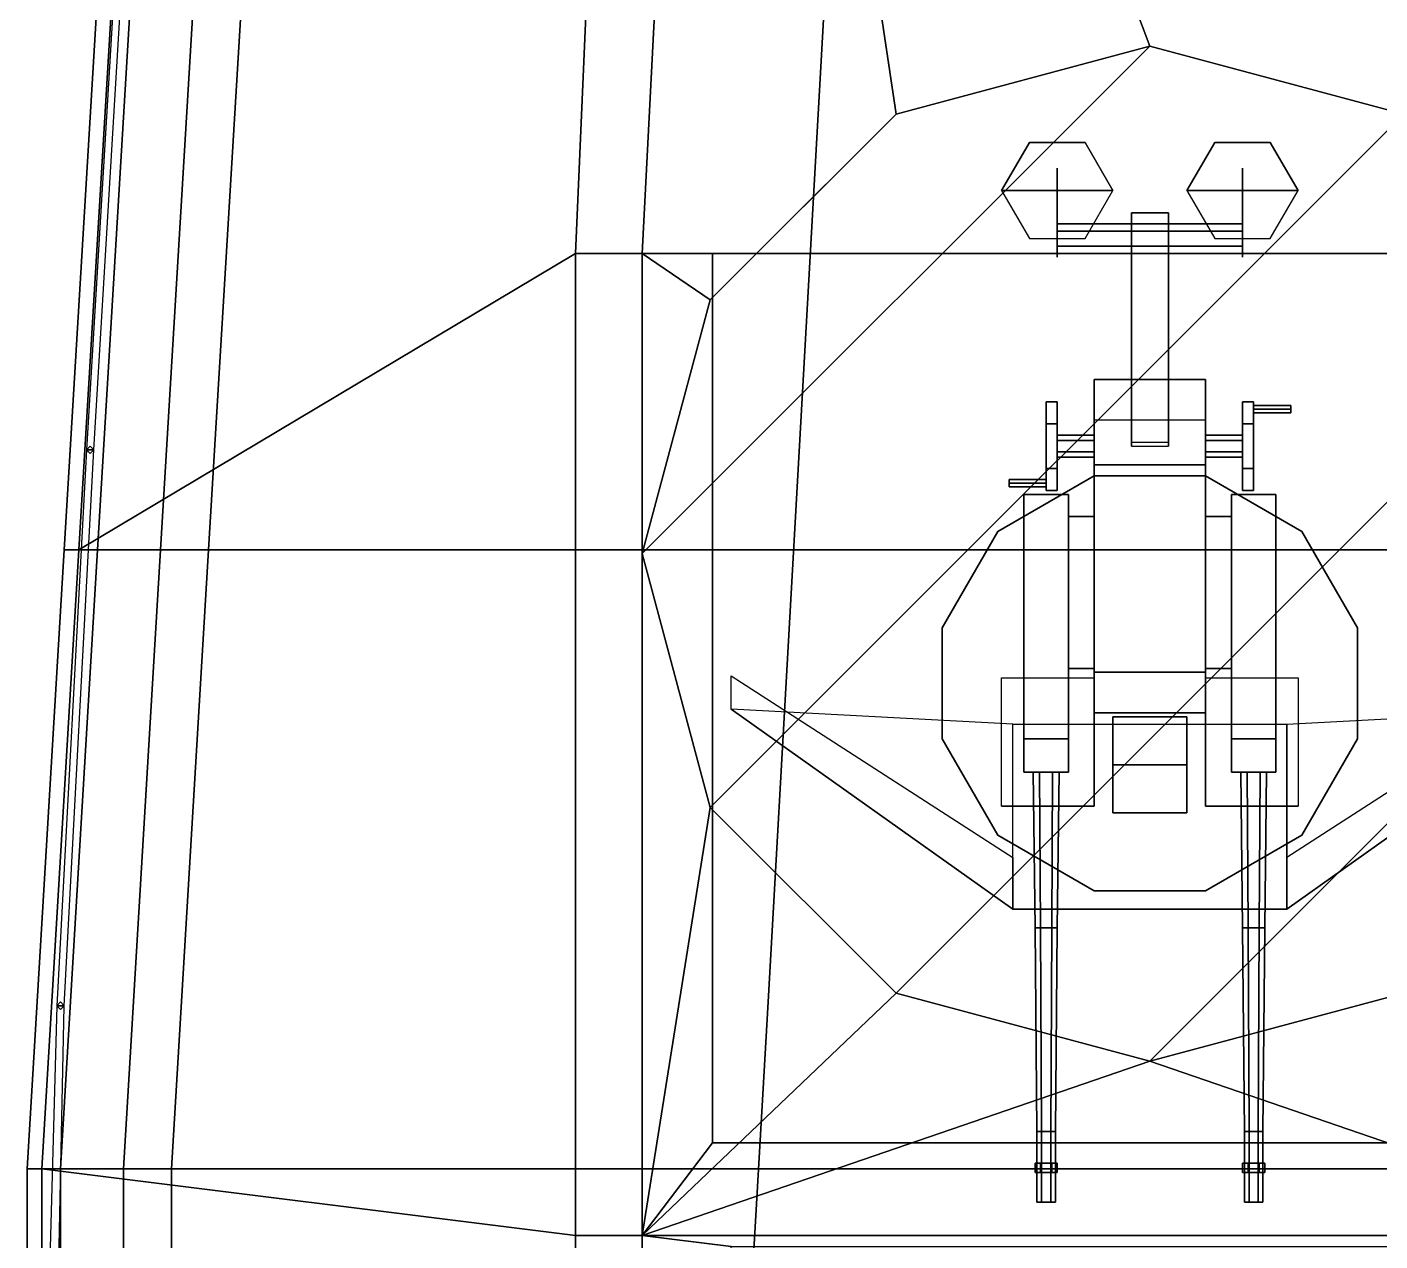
# Model space of a CAD drawing. Header units: millimetres. Extents: x -3 to 3, y -23.4 to 39.1.
# Drawn here: x -3.03 to 0.621, y 5.715 to 8.991 of the extents above; entities that cross this region are included whole.
import ezdxf

# ---------------------------------------------------------------- set-up
doc = ezdxf.new("R2010")
doc.units = ezdxf.units.MM
for name, color, linetype in [('base_43', 7, 'Continuous'), ('gun', 1, 'Continuous'), ('railing', 6, 'Continuous'), ('sleeve', 5, 'Continuous'), ('turret', 2, 'Continuous'), ('underwater', 1, 'Continuous')]:
    doc.layers.add(name, color=color, linetype=linetype)

msp = doc.modelspace()

# ---------------------------------------------------------------- linework, layer by layer
for points in [[(-2.62, 12.07), (-2.89, 7.58), (-2.89, 7.58, 1), (-2.62, 12.07, 1)], [(-1.39, 12.07, 1), (-2.62, 12.07, 1), (-2.89, 7.58, 1), (-1.55, 8.38, 1)], [(-1.18, 12.07, 1.53), (-1.39, 12.07, 1), (-1.55, 8.38, 1), (-1.37, 8.38, 1.67)], [(1.37, 8.38, 1.67), (1.18, 12.07, 1.53), (-1.18, 12.07, 1.53), (-1.37, 8.38, 1.67)], [(-0.8, 10.45, 8.03), (-1.03, 6.36, 7.3), (-1.03, 6.36, 7.24), (-0.8, 10.45, 7.97)], [(-0.8, 10.45, 7.97), (-1.03, 6.36, 7.24), (-1.03, 6.36, 7.3), (-0.8, 10.45, 8.03)], [(-1.55, 8.38, 1), (-2.89, 7.58, 1), (-2.99, 5.91, 1), (-1.55, 5.73, 1)], [(-1.37, 8.38, 1.67), (-1.55, 8.38, 1), (-1.55, 5.73, 1), (-1.37, 5.73, 1.67)], [(-1.37, 8.38, 1.67), (-1.37, 5.73, 1.67), (-1.18, 5.98, 1.67), (-1.18, 8.38, 1.67)], [(-1.18, 8.38, 1.67), (-1.18, 5.98, 1.67), (-1.18, 5.98, 2.21), (-1.18, 8.38, 2.21)], [(1.18, 8.38, 2.21), (1.18, 8.38, 1.67), (-1.18, 8.38, 1.67), (-1.18, 8.38, 2.21)], [(-1.18, 8.38, 2.21), (-1.18, 5.98, 2.21), (1.18, 5.98, 2.21), (1.18, 8.38, 2.21)], [(-0.1501, 7.7802, 2.21), (-0.4101, 7.6301, 2.21), (-0.4101, 7.6301, 3.43), (-0.1501, 7.7802, 3.43)], [(0.1501, 7.7802, 2.21), (-0.1501, 7.7802, 2.21), (-0.1501, 7.7802, 3.43), (0.1501, 7.7802, 3.43)], [(0.4101, 7.6301, 2.21), (0.1501, 7.7802, 2.21), (0.1501, 7.7802, 3.43), (0.4101, 7.6301, 3.43)], [(-0.4101, 7.6301, 2.21), (-0.5602, 7.3701, 2.21), (-0.5602, 7.3701, 3.43), (-0.4101, 7.6301, 3.43)], [(0.5602, 7.3701, 2.21), (0.4101, 7.6301, 2.21), (0.4101, 7.6301, 3.43), (0.5602, 7.3701, 3.43)], [(-2.89, 7.58), (-2.99, 5.91), (-2.99, 5.91, 1), (-2.89, 7.58, 1)], [(-0.5602, 7.3701, 2.21), (-0.5602, 7.0699, 2.21), (-0.5602, 7.0699, 3.43), (-0.5602, 7.3701, 3.43)], [(0.5602, 7.0699, 2.21), (0.5602, 7.3701, 2.21), (0.5602, 7.3701, 3.43), (0.5602, 7.0699, 3.43)], [(-0.5602, 7.0699, 2.21), (-0.4101, 6.8099, 2.21), (-0.4101, 6.8099, 3.43), (-0.5602, 7.0699, 3.43)], [(0.4101, 6.8099, 2.21), (0.5602, 7.0699, 2.21), (0.5602, 7.0699, 3.43), (0.4101, 6.8099, 3.43)], [(-0.4101, 6.8099, 2.21), (-0.1501, 6.6598, 2.21), (-0.1501, 6.6598, 3.43), (-0.4101, 6.8099, 3.43)], [(0.1501, 6.6598, 2.21), (0.4101, 6.8099, 2.21), (0.4101, 6.8099, 3.43), (0.1501, 6.6598, 3.43)], [(-0.1501, 6.6598, 2.21), (0.1501, 6.6598, 2.21), (0.1501, 6.6598, 3.43), (-0.1501, 6.6598, 3.43)], [(-1.03, 6.36, 7.3), (-1.46, -1.09, 6.25), (-1.46, -1.09, 6.19), (-1.03, 6.36, 7.24)], [(-1.03, 6.36, 7.24), (-1.46, -1.09, 6.19), (-1.46, -1.09, 6.25), (-1.03, 6.36, 7.3)], [(-1.18, 5.98, 1.67), (-1.37, 5.73, 1.67), (1.37, 5.73, 1.67), (1.18, 5.98, 1.67)], [(-1.18, 5.98, 2.21), (-1.18, 5.98, 1.67), (1.18, 5.98, 1.67), (1.18, 5.98, 2.21)], [(-2.99, 5.91), (-2.99, 0.03), (-2.99, 0.03, 1), (-2.99, 5.91, 1)], [(-2.99, 5.91, 1), (-2.99, 0.03, 1), (-1.55, 1.49, 1), (-1.55, 5.73, 1)], [(-1.55, 5.73, 1), (-1.55, 1.49, 1), (-1.37, 1.49, 1.76), (-1.37, 5.73, 1.67)], [(1.13, 5.7, 1.6706), (1.37, 5.73, 1.67), (-1.37, 5.73, 1.67), (-1.13, 5.7, 1.6706)], [(-1.13, 5.7, 1.6706), (-1.37, 5.73, 1.67), (-1.37, 1.49, 1.76), (-1.13, 2.84, 1.7313)]]:
    msp.add_3dface(points)
at = {"layer": 'base_43'}
for points in [[(-2.66, 12.07, 0.88), (-2.93, 7.58, 0.88), (-2.93, 7.58, 0.98), (-2.66, 12.07, 0.98)], [(-2.66, 12.07, 0.98), (-2.93, 7.58, 0.98), (-2.89, 7.58, 0.98), (-2.62, 12.07, 0.98)], [(-2.62, 12.07, 0.88), (-2.89, 7.58, 0.88), (-2.93, 7.58, 0.88), (-2.66, 12.07, 0.88)], [(-1.39, 12.07, 1), (-2.62, 12.07, 1), (-2.89, 7.58, 1), (-1.55, 8.38, 1)], [(-2.62, 12.07), (-2.89, 7.58), (-2.89, 7.58, 0.88), (-2.62, 12.07, 0.88)], [(-2.62, 12.07, 0.98), (-2.89, 7.58, 0.98), (-2.89, 7.58, 1), (-2.62, 12.07, 1)], [(-1.18, 12.07, 1.53), (-1.39, 12.07, 1), (-1.55, 8.38, 1), (-1.37, 8.38, 1.67)], [(-1.18, 12.07, 1.53), (-1.37, 8.38, 1.67), (-1.0615, 8.38, 1.67), (-0.685, 8.7565, 1.6557)], [(0.685, 8.7565, 1.6557), (1.18, 12.07, 1.53), (-1.18, 12.07, 1.53), (0, 8.94, 1.6488)], [(-1.18, 12.07, 1.53), (-1.18, 12.07, 1.53), (-0.685, 8.7565, 1.6557), (0, 8.94, 1.6488)], [(-1.1865, 6.885, 2.21), (0.685, 8.7565, 2.21), (0, 8.94, 2.21), (-1.37, 7.57, 2.21)], [(-1.37, 7.57, 2.21), (0, 8.94, 2.21), (-0.685, 8.7565, 2.21), (-1.1865, 8.255, 2.21)], [(0, 8.94, 1.6488), (-0.685, 8.7565, 1.6557), (-0.685, 8.7565, 2.21), (0, 8.94, 2.21)], [(0.685, 8.7565, 1.6557), (0, 8.94, 1.6488), (0, 8.94, 2.21), (0.685, 8.7565, 2.21)], [(-1.0615, 8.38, 1.67), (-1.1865, 8.255, 1.67), (-1.1865, 8.255, 2.21), (-0.685, 8.7565, 2.21)], [(-0.685, 6.3835, 2.21), (1.1865, 8.255, 2.21), (0.685, 8.7565, 2.21), (-1.1865, 6.885, 2.21)], [(-0.685, 8.7565, 1.6557), (-1.0615, 8.38, 1.67), (-0.685, 8.7565, 2.21)], [(-1.55, 8.38, 1), (-2.89, 7.58, 1), (-2.99, 5.91, 1), (-1.55, 5.73, 1)], [(-1.37, 8.38, 1.67), (-1.55, 8.38, 1), (-1.55, 5.73, 1), (-1.37, 5.73, 1.67)], [(-1.37, 8.38, 1.67), (-1.37, 8.38, 1.67), (-1.1865, 8.255, 1.67), (-1.0615, 8.38, 1.67)], [(-1.37, 8.38, 1.67), (-1.37, 8.38, 1.67), (-1.37, 7.57, 1.67), (-1.1865, 8.255, 1.67)], [(-1.1865, 8.255, 1.67), (-1.37, 7.57, 1.67), (-1.37, 7.57, 2.21), (-1.1865, 8.255, 2.21)], [(0, 6.2, 2.21), (1.37, 7.57, 2.21), (1.1865, 8.255, 2.21), (-0.685, 6.3835, 2.21)], [(-2.93, 7.58, 0.88), (-3.03, 5.91, 0.88), (-3.03, 5.91, 0.98), (-2.93, 7.58, 0.98)], [(-2.93, 7.58, 0.98), (-3.03, 5.91, 0.98), (-2.99, 5.91, 0.98), (-2.89, 7.58, 0.98)], [(-2.89, 7.58, 0.88), (-2.99, 5.91, 0.88), (-3.03, 5.91, 0.88), (-2.93, 7.58, 0.88)], [(-2.89, 7.58), (-2.99, 5.91), (-2.99, 5.91, 0.88), (-2.89, 7.58, 0.88)], [(-2.89, 7.58, 0.98), (-2.99, 5.91, 0.98), (-2.99, 5.91, 1), (-2.89, 7.58, 1)], [(-1.37, 7.57, 1.67), (-1.1865, 6.885, 1.67), (-1.1865, 6.885, 2.21), (-1.37, 7.57, 2.21)], [(-1.37, 5.73, 1.67), (-1.37, 5.73, 1.67), (-1.1865, 6.885, 1.67), (-1.37, 7.57, 1.67)], [(0.685, 6.3835, 2.21), (1.1865, 6.885, 2.21), (1.37, 7.57, 2.21), (0, 6.2, 2.21)], [(-1.37, 5.73, 1.67), (-1.37, 5.73, 1.67), (-0.685, 6.3835, 1.67), (-1.1865, 6.885, 1.67)], [(-1.1865, 6.885, 1.67), (-0.685, 6.3835, 1.67), (-0.685, 6.3835, 2.21), (-1.1865, 6.885, 2.21)], [(-1.37, 5.73, 1.67), (-1.37, 5.73, 1.67), (0, 6.2, 1.67), (-0.685, 6.3835, 1.67)], [(-0.685, 6.3835, 1.67), (0, 6.2, 1.67), (0, 6.2, 2.21), (-0.685, 6.3835, 2.21)], [(0, 6.2, 1.67), (0.685, 6.3835, 1.67), (0.685, 6.3835, 2.21), (0, 6.2, 2.21)], [(0, 6.2, 1.67), (0, 6.2, 1.67), (1.37, 5.73, 1.67), (0.685, 6.3835, 1.67)], [(-1.37, 5.73, 1.67), (-1.37, 5.73, 1.67), (1.37, 5.73, 1.67), (0, 6.2, 1.67)], [(-3.03, 5.91, 0.88), (-3.03, 0.03, 0.88), (-3.03, 0.03, 0.98), (-3.03, 5.91, 0.98)], [(-3.03, 5.91, 0.98), (-3.03, 0.03, 0.98), (-2.99, 0.03, 0.98), (-2.99, 5.91, 0.98)], [(-2.99, 5.91, 0.88), (-2.99, 0.03, 0.88), (-3.03, 0.03, 0.88), (-3.03, 5.91, 0.88)], [(-2.99, 5.91, 1), (-2.99, 0.03, 1), (-1.55, 1.49, 1), (-1.55, 5.73, 1)], [(-2.99, 5.91), (-2.99, 0.03), (-2.99, 0.03, 0.88), (-2.99, 5.91, 0.88)], [(-2.99, 5.91, 0.98), (-2.99, 0.03, 0.98), (-2.99, 0.03, 1), (-2.99, 5.91, 1)], [(-1.55, 5.73, 1), (-1.55, 1.49, 1), (-1.37, 1.49, 1.76), (-1.37, 5.73, 1.67)], [(-1.13, 5.7, 1.6706), (-1.37, 5.73, 1.67), (-1.37, 1.49, 1.76), (-1.13, 2.84, 1.7313)], [(1.13, 5.7, 1.6706), (1.37, 5.73, 1.67), (-1.37, 5.73, 1.67), (-1.13, 5.7, 1.6706)]]:
    msp.add_3dface(points, dxfattribs=at)
at = {"layer": 'gun'}
for points in [[(-0.295, 6.56, 2.754), (-0.31, 6.56, 2.78), (-0.315, 6.98, 2.78), (-0.2975, 6.98, 2.7497)], [(-0.31, 6.56, 2.78), (-0.295, 6.56, 2.806), (-0.2975, 6.98, 2.8103), (-0.315, 6.98, 2.78)], [(-0.31, 6.56, 3.06), (-0.295, 6.56, 3.086), (-0.2975, 6.98, 3.0903), (-0.315, 6.98, 3.06)], [(-0.295, 6.56, 3.034), (-0.31, 6.56, 3.06), (-0.315, 6.98, 3.06), (-0.2975, 6.98, 3.0297)], [(-0.295, 6.56, 2.806), (-0.265, 6.56, 2.806), (-0.2625, 6.98, 2.8103), (-0.2975, 6.98, 2.8103)], [(-0.265, 6.56, 2.754), (-0.295, 6.56, 2.754), (-0.2975, 6.98, 2.7497), (-0.2625, 6.98, 2.7497)], [(-0.265, 6.56, 3.034), (-0.295, 6.56, 3.034), (-0.2975, 6.98, 3.0297), (-0.2625, 6.98, 3.0297)], [(-0.295, 6.56, 3.086), (-0.265, 6.56, 3.086), (-0.2625, 6.98, 3.0903), (-0.2975, 6.98, 3.0903)], [(-0.25, 6.56, 2.78), (-0.265, 6.56, 2.754), (-0.2625, 6.98, 2.7497), (-0.245, 6.98, 2.78)], [(-0.265, 6.56, 2.806), (-0.25, 6.56, 2.78), (-0.245, 6.98, 2.78), (-0.2625, 6.98, 2.8103)], [(-0.265, 6.56, 3.086), (-0.25, 6.56, 3.06), (-0.245, 6.98, 3.06), (-0.2625, 6.98, 3.0903)], [(-0.25, 6.56, 3.06), (-0.265, 6.56, 3.034), (-0.2625, 6.98, 3.0297), (-0.245, 6.98, 3.06)], [(0.25, 6.56, 2.78), (0.265, 6.56, 2.806), (0.2625, 6.98, 2.8103), (0.245, 6.98, 2.78)], [(0.265, 6.56, 2.754), (0.25, 6.56, 2.78), (0.245, 6.98, 2.78), (0.2625, 6.98, 2.7497)], [(0.25, 6.56, 3.06), (0.265, 6.56, 3.086), (0.2625, 6.98, 3.0903), (0.245, 6.98, 3.06)], [(0.265, 6.56, 3.034), (0.25, 6.56, 3.06), (0.245, 6.98, 3.06), (0.2625, 6.98, 3.0297)], [(0.295, 6.56, 2.754), (0.265, 6.56, 2.754), (0.2625, 6.98, 2.7497), (0.2975, 6.98, 2.7497)], [(0.265, 6.56, 2.806), (0.295, 6.56, 2.806), (0.2975, 6.98, 2.8103), (0.2625, 6.98, 2.8103)], [(0.295, 6.56, 3.034), (0.265, 6.56, 3.034), (0.2625, 6.98, 3.0297), (0.2975, 6.98, 3.0297)], [(0.265, 6.56, 3.086), (0.295, 6.56, 3.086), (0.2975, 6.98, 3.0903), (0.2625, 6.98, 3.0903)], [(0.295, 6.56, 2.806), (0.31, 6.56, 2.78), (0.315, 6.98, 2.78), (0.2975, 6.98, 2.8103)], [(0.31, 6.56, 2.78), (0.295, 6.56, 2.754), (0.2975, 6.98, 2.7497), (0.315, 6.98, 2.78)], [(0.295, 6.56, 3.086), (0.31, 6.56, 3.06), (0.315, 6.98, 3.06), (0.2975, 6.98, 3.0903)], [(0.31, 6.56, 3.06), (0.295, 6.56, 3.034), (0.2975, 6.98, 3.0297), (0.315, 6.98, 3.06)], [(-0.31, 6.56, 2.78), (-0.295, 6.56, 2.754), (-0.2925, 6.01, 2.7583), (-0.305, 6.01, 2.78)], [(-0.295, 6.56, 2.806), (-0.31, 6.56, 2.78), (-0.305, 6.01, 2.78), (-0.2925, 6.01, 2.8017)], [(-0.295, 6.56, 3.086), (-0.31, 6.56, 3.06), (-0.305, 6.01, 3.06), (-0.2925, 6.01, 3.0817)], [(-0.31, 6.56, 3.06), (-0.295, 6.56, 3.034), (-0.2925, 6.01, 3.0383), (-0.305, 6.01, 3.06)], [(-0.265, 6.56, 2.806), (-0.295, 6.56, 2.806), (-0.2925, 6.01, 2.8017), (-0.2675, 6.01, 2.8017)], [(-0.295, 6.56, 2.754), (-0.265, 6.56, 2.754), (-0.2675, 6.01, 2.7583), (-0.2925, 6.01, 2.7583)], [(-0.295, 6.56, 3.034), (-0.265, 6.56, 3.034), (-0.2675, 6.01, 3.0383), (-0.2925, 6.01, 3.0383)], [(-0.265, 6.56, 3.086), (-0.295, 6.56, 3.086), (-0.2925, 6.01, 3.0817), (-0.2675, 6.01, 3.0817)], [(-0.265, 6.56, 2.754), (-0.25, 6.56, 2.78), (-0.255, 6.01, 2.78), (-0.2675, 6.01, 2.7583)], [(-0.25, 6.56, 2.78), (-0.265, 6.56, 2.806), (-0.2675, 6.01, 2.8017), (-0.255, 6.01, 2.78)], [(-0.25, 6.56, 3.06), (-0.265, 6.56, 3.086), (-0.2675, 6.01, 3.0817), (-0.255, 6.01, 3.06)], [(-0.265, 6.56, 3.034), (-0.25, 6.56, 3.06), (-0.255, 6.01, 3.06), (-0.2675, 6.01, 3.0383)], [(0.265, 6.56, 2.806), (0.25, 6.56, 2.78), (0.255, 6.01, 2.78), (0.2675, 6.01, 2.8017)], [(0.25, 6.56, 2.78), (0.265, 6.56, 2.754), (0.2675, 6.01, 2.7583), (0.255, 6.01, 2.78)], [(0.265, 6.56, 3.086), (0.25, 6.56, 3.06), (0.255, 6.01, 3.06), (0.2675, 6.01, 3.0817)], [(0.25, 6.56, 3.06), (0.265, 6.56, 3.034), (0.2675, 6.01, 3.0383), (0.255, 6.01, 3.06)], [(0.265, 6.56, 2.754), (0.295, 6.56, 2.754), (0.2925, 6.01, 2.7583), (0.2675, 6.01, 2.7583)], [(0.295, 6.56, 2.806), (0.265, 6.56, 2.806), (0.2675, 6.01, 2.8017), (0.2925, 6.01, 2.8017)], [(0.265, 6.56, 3.034), (0.295, 6.56, 3.034), (0.2925, 6.01, 3.0383), (0.2675, 6.01, 3.0383)], [(0.295, 6.56, 3.086), (0.265, 6.56, 3.086), (0.2675, 6.01, 3.0817), (0.2925, 6.01, 3.0817)], [(0.31, 6.56, 2.78), (0.295, 6.56, 2.806), (0.2925, 6.01, 2.8017), (0.305, 6.01, 2.78)], [(0.295, 6.56, 2.754), (0.31, 6.56, 2.78), (0.305, 6.01, 2.78), (0.2925, 6.01, 2.7583)], [(0.31, 6.56, 3.06), (0.295, 6.56, 3.086), (0.2925, 6.01, 3.0817), (0.305, 6.01, 3.06)], [(0.295, 6.56, 3.034), (0.31, 6.56, 3.06), (0.305, 6.01, 3.06), (0.2925, 6.01, 3.0383)], [(-0.2925, 5.82, 2.7583), (-0.305, 5.82, 2.78), (-0.305, 6.01, 2.78), (-0.2925, 6.01, 2.7583)], [(-0.305, 5.82, 2.78), (-0.2925, 5.82, 2.8017), (-0.2925, 6.01, 2.8017), (-0.305, 6.01, 2.78)], [(-0.305, 5.82, 3.06), (-0.2925, 5.82, 3.0817), (-0.2925, 6.01, 3.0817), (-0.305, 6.01, 3.06)], [(-0.2925, 5.82, 3.0383), (-0.305, 5.82, 3.06), (-0.305, 6.01, 3.06), (-0.2925, 6.01, 3.0383)], [(-0.2925, 5.82, 2.8017), (-0.2675, 5.82, 2.8017), (-0.2675, 6.01, 2.8017), (-0.2925, 6.01, 2.8017)], [(-0.2675, 5.82, 2.7583), (-0.2925, 5.82, 2.7583), (-0.2925, 6.01, 2.7583), (-0.2675, 6.01, 2.7583)], [(-0.2675, 5.82, 3.0383), (-0.2925, 5.82, 3.0383), (-0.2925, 6.01, 3.0383), (-0.2675, 6.01, 3.0383)], [(-0.2925, 5.82, 3.0817), (-0.2675, 5.82, 3.0817), (-0.2675, 6.01, 3.0817), (-0.2925, 6.01, 3.0817)], [(-0.255, 5.82, 2.78), (-0.2675, 5.82, 2.7583), (-0.2675, 6.01, 2.7583), (-0.255, 6.01, 2.78)], [(-0.2675, 5.82, 2.8017), (-0.255, 5.82, 2.78), (-0.255, 6.01, 2.78), (-0.2675, 6.01, 2.8017)], [(-0.2675, 5.82, 3.0817), (-0.255, 5.82, 3.06), (-0.255, 6.01, 3.06), (-0.2675, 6.01, 3.0817)], [(-0.255, 5.82, 3.06), (-0.2675, 5.82, 3.0383), (-0.2675, 6.01, 3.0383), (-0.255, 6.01, 3.06)], [(0.255, 5.82, 2.78), (0.2675, 5.82, 2.8017), (0.2675, 6.01, 2.8017), (0.255, 6.01, 2.78)], [(0.2675, 5.82, 2.7583), (0.255, 5.82, 2.78), (0.255, 6.01, 2.78), (0.2675, 6.01, 2.7583)], [(0.255, 5.82, 3.06), (0.2675, 5.82, 3.0817), (0.2675, 6.01, 3.0817), (0.255, 6.01, 3.06)], [(0.2675, 5.82, 3.0383), (0.255, 5.82, 3.06), (0.255, 6.01, 3.06), (0.2675, 6.01, 3.0383)], [(0.2925, 5.82, 2.7583), (0.2675, 5.82, 2.7583), (0.2675, 6.01, 2.7583), (0.2925, 6.01, 2.7583)], [(0.2675, 5.82, 2.8017), (0.2925, 5.82, 2.8017), (0.2925, 6.01, 2.8017), (0.2675, 6.01, 2.8017)], [(0.2925, 5.82, 3.0383), (0.2675, 5.82, 3.0383), (0.2675, 6.01, 3.0383), (0.2925, 6.01, 3.0383)], [(0.2675, 5.82, 3.0817), (0.2925, 5.82, 3.0817), (0.2925, 6.01, 3.0817), (0.2675, 6.01, 3.0817)], [(0.2925, 5.82, 2.8017), (0.305, 5.82, 2.78), (0.305, 6.01, 2.78), (0.2925, 6.01, 2.8017)], [(0.305, 5.82, 2.78), (0.2925, 5.82, 2.7583), (0.2925, 6.01, 2.7583), (0.305, 6.01, 2.78)], [(0.2925, 5.82, 3.0817), (0.305, 5.82, 3.06), (0.305, 6.01, 3.06), (0.2925, 6.01, 3.0817)], [(0.305, 5.82, 3.06), (0.2925, 5.82, 3.0383), (0.2925, 6.01, 3.0383), (0.305, 6.01, 3.06)], [(-0.31, 5.925, 2.78), (-0.25, 5.925, 2.78), (-0.265, 5.925, 2.754), (-0.295, 5.925, 2.754)], [(-0.295, 5.9, 2.754), (-0.31, 5.9, 2.78), (-0.31, 5.925, 2.78), (-0.295, 5.925, 2.754)], [(-0.295, 5.925, 2.806), (-0.265, 5.925, 2.806), (-0.25, 5.925, 2.78), (-0.31, 5.925, 2.78)], [(-0.31, 5.9, 2.78), (-0.295, 5.9, 2.806), (-0.295, 5.925, 2.806), (-0.31, 5.925, 2.78)], [(-0.31, 5.9, 3.06), (-0.295, 5.9, 3.086), (-0.295, 5.925, 3.086), (-0.31, 5.925, 3.06)], [(-0.295, 5.925, 3.086), (-0.265, 5.925, 3.086), (-0.25, 5.925, 3.06), (-0.31, 5.925, 3.06)], [(-0.295, 5.9, 3.034), (-0.31, 5.9, 3.06), (-0.31, 5.925, 3.06), (-0.295, 5.925, 3.034)], [(-0.31, 5.925, 3.06), (-0.25, 5.925, 3.06), (-0.265, 5.925, 3.034), (-0.295, 5.925, 3.034)], [(-0.295, 5.9, 2.806), (-0.265, 5.9, 2.806), (-0.265, 5.925, 2.806), (-0.295, 5.925, 2.806)], [(-0.265, 5.9, 2.754), (-0.295, 5.9, 2.754), (-0.295, 5.925, 2.754), (-0.265, 5.925, 2.754)], [(-0.265, 5.9, 3.034), (-0.295, 5.9, 3.034), (-0.295, 5.925, 3.034), (-0.265, 5.925, 3.034)], [(-0.295, 5.9, 3.086), (-0.265, 5.9, 3.086), (-0.265, 5.925, 3.086), (-0.295, 5.925, 3.086)], [(-0.25, 5.9, 2.78), (-0.265, 5.9, 2.754), (-0.265, 5.925, 2.754), (-0.25, 5.925, 2.78)], [(-0.265, 5.9, 2.806), (-0.25, 5.9, 2.78), (-0.25, 5.925, 2.78), (-0.265, 5.925, 2.806)], [(-0.265, 5.9, 3.086), (-0.25, 5.9, 3.06), (-0.25, 5.925, 3.06), (-0.265, 5.925, 3.086)], [(-0.25, 5.9, 3.06), (-0.265, 5.9, 3.034), (-0.265, 5.925, 3.034), (-0.25, 5.925, 3.06)], [(0.25, 5.9, 2.78), (0.265, 5.9, 2.806), (0.265, 5.925, 2.806), (0.25, 5.925, 2.78)], [(0.265, 5.925, 2.806), (0.295, 5.925, 2.806), (0.31, 5.925, 2.78), (0.25, 5.925, 2.78)], [(0.265, 5.9, 2.754), (0.25, 5.9, 2.78), (0.25, 5.925, 2.78), (0.265, 5.925, 2.754)], [(0.25, 5.925, 2.78), (0.31, 5.925, 2.78), (0.295, 5.925, 2.754), (0.265, 5.925, 2.754)], [(0.265, 5.925, 3.086), (0.295, 5.925, 3.086), (0.31, 5.925, 3.06), (0.25, 5.925, 3.06)], [(0.25, 5.9, 3.06), (0.265, 5.9, 3.086), (0.265, 5.925, 3.086), (0.25, 5.925, 3.06)], [(0.25, 5.925, 3.06), (0.31, 5.925, 3.06), (0.295, 5.925, 3.034), (0.265, 5.925, 3.034)], [(0.265, 5.9, 3.034), (0.25, 5.9, 3.06), (0.25, 5.925, 3.06), (0.265, 5.925, 3.034)], [(0.295, 5.9, 2.754), (0.265, 5.9, 2.754), (0.265, 5.925, 2.754), (0.295, 5.925, 2.754)], [(0.265, 5.9, 2.806), (0.295, 5.9, 2.806), (0.295, 5.925, 2.806), (0.265, 5.925, 2.806)], [(0.295, 5.9, 3.034), (0.265, 5.9, 3.034), (0.265, 5.925, 3.034), (0.295, 5.925, 3.034)], [(0.265, 5.9, 3.086), (0.295, 5.9, 3.086), (0.295, 5.925, 3.086), (0.265, 5.925, 3.086)], [(0.295, 5.9, 2.806), (0.31, 5.9, 2.78), (0.31, 5.925, 2.78), (0.295, 5.925, 2.806)], [(0.31, 5.9, 2.78), (0.295, 5.9, 2.754), (0.295, 5.925, 2.754), (0.31, 5.925, 2.78)], [(0.295, 5.9, 3.086), (0.31, 5.9, 3.06), (0.31, 5.925, 3.06), (0.295, 5.925, 3.086)], [(0.31, 5.9, 3.06), (0.295, 5.9, 3.034), (0.295, 5.925, 3.034), (0.31, 5.925, 3.06)], [(-0.295, 5.9, 2.754), (-0.265, 5.9, 2.754), (-0.25, 5.9, 2.78), (-0.31, 5.9, 2.78)], [(-0.31, 5.9, 2.78), (-0.25, 5.9, 2.78), (-0.265, 5.9, 2.806), (-0.295, 5.9, 2.806)], [(-0.31, 5.9, 3.06), (-0.25, 5.9, 3.06), (-0.265, 5.9, 3.086), (-0.295, 5.9, 3.086)], [(-0.295, 5.9, 3.034), (-0.265, 5.9, 3.034), (-0.25, 5.9, 3.06), (-0.31, 5.9, 3.06)], [(0.25, 5.9, 2.78), (0.31, 5.9, 2.78), (0.295, 5.9, 2.806), (0.265, 5.9, 2.806)], [(0.265, 5.9, 2.754), (0.295, 5.9, 2.754), (0.31, 5.9, 2.78), (0.25, 5.9, 2.78)], [(0.25, 5.9, 3.06), (0.31, 5.9, 3.06), (0.295, 5.9, 3.086), (0.265, 5.9, 3.086)], [(0.265, 5.9, 3.034), (0.295, 5.9, 3.034), (0.31, 5.9, 3.06), (0.25, 5.9, 3.06)], [(-0.2925, 5.82, 2.7583), (-0.2675, 5.82, 2.7583), (-0.255, 5.82, 2.78), (-0.305, 5.82, 2.78)], [(-0.305, 5.82, 2.78), (-0.255, 5.82, 2.78), (-0.2675, 5.82, 2.8017), (-0.2925, 5.82, 2.8017)], [(-0.305, 5.82, 3.06), (-0.255, 5.82, 3.06), (-0.2675, 5.82, 3.0817), (-0.2925, 5.82, 3.0817)], [(-0.2925, 5.82, 3.0383), (-0.2675, 5.82, 3.0383), (-0.255, 5.82, 3.06), (-0.305, 5.82, 3.06)], [(0.255, 5.82, 2.78), (0.305, 5.82, 2.78), (0.2925, 5.82, 2.8017), (0.2675, 5.82, 2.8017)], [(0.2675, 5.82, 2.7583), (0.2925, 5.82, 2.7583), (0.305, 5.82, 2.78), (0.255, 5.82, 2.78)], [(0.255, 5.82, 3.06), (0.305, 5.82, 3.06), (0.2925, 5.82, 3.0817), (0.2675, 5.82, 3.0817)], [(0.2675, 5.82, 3.0383), (0.2925, 5.82, 3.0383), (0.305, 5.82, 3.06), (0.255, 5.82, 3.06)]]:
    msp.add_3dface(points, dxfattribs=at)
at = {"layer": 'railing'}
for points in [[(-2.87, 7.85, 2), (-2.85, 7.85, 2), (-2.76, 9.35, 2), (-2.78, 9.35, 2)], [(-2.87, 7.85, 1.52), (-2.85, 7.85, 1.52), (-2.76, 9.35, 1.52), (-2.78, 9.35, 1.52)], [(-2.95, 6.35, 2), (-2.93, 6.35, 2), (-2.85, 7.85, 2), (-2.87, 7.85, 2)], [(-2.95, 6.35, 1.52), (-2.93, 6.35, 1.52), (-2.85, 7.85, 1.52), (-2.87, 7.85, 1.52)], [(-2.86, 7.86, 1), (-2.87, 7.85, 1), (-2.87, 7.85, 2), (-2.86, 7.86, 2)], [(-2.87, 7.85, 1), (-2.86, 7.84, 1), (-2.86, 7.84, 2), (-2.87, 7.85, 2)], [(-2.85, 7.85, 1), (-2.86, 7.86, 1), (-2.86, 7.86, 2), (-2.85, 7.85, 2)], [(-2.86, 7.84, 1), (-2.85, 7.85, 1), (-2.85, 7.85, 2), (-2.86, 7.84, 2)], [(-2.94, 6.36, 1), (-2.95, 6.35, 1), (-2.95, 6.35, 2), (-2.94, 6.36, 2)], [(-2.93, 6.35, 1), (-2.94, 6.36, 1), (-2.94, 6.36, 2), (-2.93, 6.35, 2)], [(-2.99, 4.88, 2), (-2.96, 4.88, 2), (-2.93, 6.35, 2), (-2.95, 6.35, 2)], [(-2.99, 4.88, 1.52), (-2.96, 4.88, 1.52), (-2.93, 6.35, 1.52), (-2.95, 6.35, 1.52)], [(-2.95, 6.35, 1), (-2.94, 6.34, 1), (-2.94, 6.34, 2), (-2.95, 6.35, 2)], [(-2.94, 6.34, 1), (-2.93, 6.35, 1), (-2.93, 6.35, 2), (-2.94, 6.34, 2)]]:
    msp.add_3dface(points, dxfattribs=at)
at = {"layer": 'sleeve'}
for points in [[(-0.25, 7.98, 3.1), (-0.25, 7.92, 2.9961), (-0.28, 7.92, 2.9961), (-0.28, 7.98, 3.1)], [(-0.28, 7.8, 2.9961), (-0.28, 7.92, 3.2039), (-0.28, 7.98, 3.1), (-0.28, 7.92, 2.9961)], [(-0.25, 7.92, 3.2039), (-0.25, 7.98, 3.1), (-0.28, 7.98, 3.1), (-0.28, 7.92, 3.2039)], [(-0.25, 7.92, 2.9961), (-0.25, 7.98, 3.1), (-0.25, 7.92, 3.2039), (-0.25, 7.8, 2.9961)], [(0.25, 7.92, 2.9961), (0.25, 7.8, 3.2039), (0.25, 7.92, 3.2039), (0.25, 7.98, 3.1)], [(0.25, 7.92, 2.9961), (0.25, 7.98, 3.1), (0.28, 7.98, 3.1), (0.28, 7.92, 2.9961)], [(0.25, 7.98, 3.1), (0.25, 7.92, 3.2039), (0.28, 7.92, 3.2039), (0.28, 7.98, 3.1)], [(0.28, 7.98, 3.1), (0.28, 7.92, 3.2039), (0.28, 7.8, 3.2039), (0.28, 7.92, 2.9961)], [(0.28, 7.96, 3.09), (0.28, 7.97, 3.1), (0.38, 7.97, 3.1), (0.38, 7.96, 3.09)], [(0.28, 7.97, 3.1), (0.28, 7.96, 3.11), (0.38, 7.96, 3.11), (0.38, 7.97, 3.1)], [(0.28, 7.95, 3.1), (0.28, 7.96, 3.09), (0.38, 7.96, 3.09), (0.38, 7.95, 3.1)], [(0.28, 7.96, 3.11), (0.28, 7.95, 3.1), (0.38, 7.95, 3.1), (0.38, 7.96, 3.11)], [(0.38, 7.97, 3.1), (0.38, 7.96, 3.11), (0.38, 7.95, 3.1), (0.38, 7.96, 3.09)], [(-0.28, 7.74, 3.1), (-0.28, 7.8, 3.2039), (-0.28, 7.92, 3.2039), (-0.28, 7.8, 2.9961)], [(-0.25, 7.92, 2.9961), (-0.25, 7.8, 2.9961), (-0.28, 7.8, 2.9961), (-0.28, 7.92, 2.9961)], [(-0.25, 7.8, 3.2039), (-0.25, 7.92, 3.2039), (-0.28, 7.92, 3.2039), (-0.28, 7.8, 3.2039)], [(-0.25, 7.8, 2.9961), (-0.25, 7.92, 3.2039), (-0.25, 7.8, 3.2039), (-0.25, 7.74, 3.1)], [(-0.15, 7.875, 3.126), (-0.15, 7.89, 3.1), (-0.25, 7.89, 3.1), (-0.25, 7.875, 3.126)], [(-0.15, 7.89, 3.1), (-0.15, 7.875, 3.074), (-0.25, 7.875, 3.074), (-0.25, 7.89, 3.1)], [(-0.15, 6.89, 3.1349), (-0.15, 6.8887, 2.6451), (-0.15, 7.9, 2.6451), (-0.15, 7.9, 3.1349)], [(-0.15, 6.8887, 2.6451), (-0.15, 7.2351, 2.2987), (-0.15, 7.9, 2.6), (-0.15, 7.9, 2.6451)], [(0.15, 6.89, 3.1349), (0.15, 6.8887, 2.6451), (0.15, 7.9, 2.6451), (0.15, 7.9, 3.1349)], [(0.15, 6.8887, 2.6451), (0.15, 7.2351, 2.2987), (0.15, 7.9, 2.6), (0.15, 7.9, 2.6451)], [(0.15, 7.875, 3.074), (0.15, 7.89, 3.1), (0.25, 7.89, 3.1), (0.25, 7.875, 3.074)], [(0.15, 7.89, 3.1), (0.15, 7.875, 3.126), (0.25, 7.875, 3.126), (0.25, 7.89, 3.1)], [(0.25, 7.8, 2.9961), (0.25, 7.74, 3.1), (0.25, 7.8, 3.2039), (0.25, 7.92, 2.9961)], [(0.25, 7.8, 2.9961), (0.25, 7.92, 2.9961), (0.28, 7.92, 2.9961), (0.28, 7.8, 2.9961)], [(0.25, 7.92, 3.2039), (0.25, 7.8, 3.2039), (0.28, 7.8, 3.2039), (0.28, 7.92, 3.2039)], [(0.28, 7.92, 2.9961), (0.28, 7.8, 3.2039), (0.28, 7.74, 3.1), (0.28, 7.8, 2.9961)], [(-0.15, 7.845, 3.126), (-0.15, 7.875, 3.126), (-0.25, 7.875, 3.126), (-0.25, 7.845, 3.126)], [(-0.15, 7.875, 3.074), (-0.15, 7.845, 3.074), (-0.25, 7.845, 3.074), (-0.25, 7.875, 3.074)], [(0.15, 7.845, 3.074), (0.15, 7.875, 3.074), (0.25, 7.875, 3.074), (0.25, 7.845, 3.074)], [(0.15, 7.875, 3.126), (0.15, 7.845, 3.126), (0.25, 7.845, 3.126), (0.25, 7.875, 3.126)], [(-0.15, 7.83, 3.1), (-0.15, 7.845, 3.126), (-0.25, 7.845, 3.126), (-0.25, 7.83, 3.1)], [(-0.15, 7.845, 3.074), (-0.15, 7.83, 3.1), (-0.25, 7.83, 3.1), (-0.25, 7.845, 3.074)], [(0.15, 7.83, 3.1), (0.15, 7.845, 3.074), (0.25, 7.845, 3.074), (0.25, 7.83, 3.1)], [(0.15, 7.845, 3.126), (0.15, 7.83, 3.1), (0.25, 7.83, 3.1), (0.25, 7.845, 3.126)], [(-0.25, 7.8, 2.9961), (-0.25, 7.74, 3.1), (-0.28, 7.74, 3.1), (-0.28, 7.8, 2.9961)], [(-0.25, 7.74, 3.1), (-0.25, 7.8, 3.2039), (-0.28, 7.8, 3.2039), (-0.28, 7.74, 3.1)], [(0.25, 7.74, 3.1), (0.25, 7.8, 2.9961), (0.28, 7.8, 2.9961), (0.28, 7.74, 3.1)], [(0.25, 7.8, 3.2039), (0.25, 7.74, 3.1), (0.28, 7.74, 3.1), (0.28, 7.8, 3.2039)], [(-0.28, 7.76, 3.11), (-0.28, 7.77, 3.1), (-0.38, 7.77, 3.1), (-0.38, 7.76, 3.11)], [(-0.28, 7.77, 3.1), (-0.28, 7.76, 3.09), (-0.38, 7.76, 3.09), (-0.38, 7.77, 3.1)], [(-0.38, 7.75, 3.1), (-0.38, 7.76, 3.11), (-0.38, 7.77, 3.1), (-0.38, 7.76, 3.09)], [(-0.28, 7.75, 3.1), (-0.28, 7.76, 3.11), (-0.38, 7.76, 3.11), (-0.38, 7.75, 3.1)], [(-0.28, 7.76, 3.09), (-0.28, 7.75, 3.1), (-0.38, 7.75, 3.1), (-0.38, 7.76, 3.09)], [(-0.22, 7.07, 2.85), (-0.22, 7.73, 2.85), (-0.34, 7.73, 2.85), (-0.34, 7.07, 2.85)], [(-0.34, 7.07, 2.7), (-0.34, 7.73, 2.7), (-0.22, 7.73, 2.7), (-0.22, 7.07, 2.7)], [(-0.22, 7.73, 2.85), (-0.22, 7.73, 2.7), (-0.34, 7.73, 2.7), (-0.34, 7.73, 2.85)], [(-0.34, 7.73, 2.85), (-0.34, 7.73, 2.7), (-0.34, 7.07, 2.7), (-0.34, 7.07, 2.85)], [(-0.34, 7.73, 3.13), (-0.34, 7.73, 2.98), (-0.34, 7.07, 2.98), (-0.34, 7.07, 3.13)], [(-0.22, 7.73, 3.13), (-0.22, 7.73, 2.98), (-0.34, 7.73, 2.98), (-0.34, 7.73, 3.13)], [(-0.34, 7.07, 2.98), (-0.34, 7.73, 2.98), (-0.22, 7.73, 2.98), (-0.22, 7.07, 2.98)], [(-0.22, 7.07, 3.13), (-0.22, 7.73, 3.13), (-0.34, 7.73, 3.13), (-0.34, 7.07, 3.13)], [(-0.22, 7.07, 2.7), (-0.22, 7.73, 2.7), (-0.22, 7.73, 2.85), (-0.22, 7.07, 2.85)], [(-0.22, 7.07, 2.98), (-0.22, 7.73, 2.98), (-0.22, 7.73, 3.13), (-0.22, 7.07, 3.13)], [(0.22, 7.73, 2.85), (0.22, 7.73, 2.7), (0.22, 7.07, 2.7), (0.22, 7.07, 2.85)], [(0.34, 7.73, 2.85), (0.34, 7.73, 2.7), (0.22, 7.73, 2.7), (0.22, 7.73, 2.85)], [(0.22, 7.07, 2.7), (0.22, 7.73, 2.7), (0.34, 7.73, 2.7), (0.34, 7.07, 2.7)], [(0.34, 7.07, 2.85), (0.34, 7.73, 2.85), (0.22, 7.73, 2.85), (0.22, 7.07, 2.85)], [(0.34, 7.73, 3.13), (0.34, 7.73, 2.98), (0.22, 7.73, 2.98), (0.22, 7.73, 3.13)], [(0.22, 7.73, 3.13), (0.22, 7.73, 2.98), (0.22, 7.07, 2.98), (0.22, 7.07, 3.13)], [(0.22, 7.07, 2.98), (0.22, 7.73, 2.98), (0.34, 7.73, 2.98), (0.34, 7.07, 2.98)], [(0.34, 7.07, 3.13), (0.34, 7.73, 3.13), (0.22, 7.73, 3.13), (0.22, 7.07, 3.13)], [(0.34, 7.07, 2.7), (0.34, 7.73, 2.7), (0.34, 7.73, 2.85), (0.34, 7.07, 2.85)], [(0.34, 7.07, 2.98), (0.34, 7.73, 2.98), (0.34, 7.73, 3.13), (0.34, 7.07, 3.13)], [(-0.15, 7.26, 2.83), (-0.15, 7.67, 2.83), (-0.22, 7.67, 2.83), (-0.22, 7.26, 2.83)], [(-0.22, 7.26, 2.72), (-0.22, 7.67, 2.72), (-0.15, 7.67, 2.72), (-0.15, 7.26, 2.72)], [(-0.15, 7.67, 2.83), (-0.15, 7.67, 2.72), (-0.22, 7.67, 2.72), (-0.22, 7.67, 2.83)], [(-0.15, 7.67, 3.11), (-0.15, 7.67, 3), (-0.22, 7.67, 3), (-0.22, 7.67, 3.11)], [(-0.22, 7.26, 3), (-0.22, 7.67, 3), (-0.15, 7.67, 3), (-0.15, 7.26, 3)], [(-0.15, 7.26, 3.11), (-0.15, 7.67, 3.11), (-0.22, 7.67, 3.11), (-0.22, 7.26, 3.11)], [(0.22, 7.26, 2.83), (0.22, 7.67, 2.83), (0.15, 7.67, 2.83), (0.15, 7.26, 2.83)], [(0.15, 7.26, 2.72), (0.15, 7.67, 2.72), (0.22, 7.67, 2.72), (0.22, 7.26, 2.72)], [(0.22, 7.67, 2.83), (0.22, 7.67, 2.72), (0.15, 7.67, 2.72), (0.15, 7.67, 2.83)], [(0.22, 7.67, 3.11), (0.22, 7.67, 3), (0.15, 7.67, 3), (0.15, 7.67, 3.11)], [(0.15, 7.26, 3), (0.15, 7.67, 3), (0.22, 7.67, 3), (0.22, 7.26, 3)], [(0.22, 7.26, 3.11), (0.22, 7.67, 3.11), (0.15, 7.67, 3.11), (0.15, 7.26, 3.11)], [(-0.4, 6.8887, 2.6451), (-0.4, 7.2351, 2.2987), (-0.15, 7.2351, 2.2987), (-0.15, 6.8887, 2.6451)], [(-0.22, 7.26, 2.83), (-0.22, 7.26, 2.72), (-0.15, 7.26, 2.72), (-0.15, 7.26, 2.83)], [(-0.22, 7.26, 3.11), (-0.22, 7.26, 3), (-0.15, 7.26, 3), (-0.15, 7.26, 3.11)], [(0.15, 7.26, 2.83), (0.15, 7.26, 2.72), (0.22, 7.26, 2.72), (0.22, 7.26, 2.83)], [(0.15, 7.26, 3.11), (0.15, 7.26, 3), (0.22, 7.26, 3), (0.22, 7.26, 3.11)], [(0.15, 6.8887, 2.6451), (0.15, 7.2351, 2.2987), (0.4, 7.2351, 2.2987), (0.4, 6.8887, 2.6451)], [(-0.22, 6.98, 2.81), (-0.22, 7.07, 2.85), (-0.34, 7.07, 2.85), (-0.34, 6.98, 2.81)], [(-0.34, 6.98, 2.75), (-0.34, 7.07, 2.7), (-0.22, 7.07, 2.7), (-0.22, 6.98, 2.75)], [(-0.34, 7.07, 2.85), (-0.34, 7.07, 2.7), (-0.34, 6.98, 2.75), (-0.34, 6.98, 2.81)], [(-0.34, 7.07, 3.13), (-0.34, 7.07, 2.98), (-0.34, 6.98, 3.03), (-0.34, 6.98, 3.09)], [(-0.34, 6.98, 3.03), (-0.34, 7.07, 2.98), (-0.22, 7.07, 2.98), (-0.22, 6.98, 3.03)], [(-0.22, 6.98, 3.09), (-0.22, 7.07, 3.13), (-0.34, 7.07, 3.13), (-0.34, 6.98, 3.09)], [(-0.22, 6.98, 2.75), (-0.22, 7.07, 2.7), (-0.22, 7.07, 2.85), (-0.22, 6.98, 2.81)], [(-0.22, 6.98, 3.03), (-0.22, 7.07, 2.98), (-0.22, 7.07, 3.13), (-0.22, 6.98, 3.09)], [(0.22, 7.07, 2.85), (0.22, 7.07, 2.7), (0.22, 6.98, 2.75), (0.22, 6.98, 2.81)], [(0.22, 6.98, 2.75), (0.22, 7.07, 2.7), (0.34, 7.07, 2.7), (0.34, 6.98, 2.75)], [(0.34, 6.98, 2.81), (0.34, 7.07, 2.85), (0.22, 7.07, 2.85), (0.22, 6.98, 2.81)], [(0.22, 7.07, 3.13), (0.22, 7.07, 2.98), (0.22, 6.98, 3.03), (0.22, 6.98, 3.09)], [(0.22, 6.98, 3.03), (0.22, 7.07, 2.98), (0.34, 7.07, 2.98), (0.34, 6.98, 3.03)], [(0.34, 6.98, 3.09), (0.34, 7.07, 3.13), (0.22, 7.07, 3.13), (0.22, 6.98, 3.09)], [(0.34, 6.98, 2.75), (0.34, 7.07, 2.7), (0.34, 7.07, 2.85), (0.34, 6.98, 2.81)], [(0.34, 6.98, 3.03), (0.34, 7.07, 2.98), (0.34, 7.07, 3.13), (0.34, 6.98, 3.09)], [(-0.34, 6.98, 2.81), (-0.34, 6.98, 2.75), (-0.22, 6.98, 2.75), (-0.22, 6.98, 2.81)], [(-0.34, 6.98, 3.09), (-0.34, 6.98, 3.03), (-0.22, 6.98, 3.03), (-0.22, 6.98, 3.09)], [(0.22, 6.98, 2.81), (0.22, 6.98, 2.75), (0.34, 6.98, 2.75), (0.34, 6.98, 2.81)], [(0.22, 6.98, 3.09), (0.22, 6.98, 3.03), (0.34, 6.98, 3.03), (0.34, 6.98, 3.09)], [(-0.4, 6.8887, 3.1349), (-0.4, 6.8887, 2.6451), (-0.15, 6.8887, 2.6451), (-0.15, 6.8887, 3.1349)], [(0.15, 6.8887, 3.1349), (0.15, 6.8887, 2.6451), (0.4, 6.8887, 2.6451), (0.4, 6.8887, 3.1349)]]:
    msp.add_3dface(points, dxfattribs=at)
at = {"layer": 'turret'}
for points in [[(-0.325, 8.6799, 2.88), (-0.4, 8.55, 2.88), (-0.4, 8.55, 3.08), (-0.325, 8.6799, 3.08)], [(-0.4, 8.55, 2.75), (-0.1, 8.55, 2.75), (-0.175, 8.6799, 2.75), (-0.325, 8.6799, 2.75)], [(-0.175, 8.6799, 2.88), (-0.325, 8.6799, 2.88), (-0.325, 8.6799, 3.08), (-0.175, 8.6799, 3.08)], [(-0.325, 8.6799, 2.75), (-0.175, 8.6799, 2.75), (-0.175, 8.6799, 2.88), (-0.325, 8.6799, 2.88)], [(-0.1, 8.55, 2.88), (-0.175, 8.6799, 2.88), (-0.175, 8.6799, 3.08), (-0.1, 8.55, 3.08)], [(0.175, 8.6799, 2.88), (0.1, 8.55, 2.88), (0.1, 8.55, 3.08), (0.175, 8.6799, 3.08)], [(0.1, 8.55, 2.75), (0.4, 8.55, 2.75), (0.325, 8.6799, 2.75), (0.175, 8.6799, 2.75)], [(0.325, 8.6799, 2.88), (0.175, 8.6799, 2.88), (0.175, 8.6799, 3.08), (0.325, 8.6799, 3.08)], [(0.175, 8.6799, 2.75), (0.325, 8.6799, 2.75), (0.325, 8.6799, 2.88), (0.175, 8.6799, 2.88)], [(0.4, 8.55, 2.88), (0.325, 8.6799, 2.88), (0.325, 8.6799, 3.08), (0.4, 8.55, 3.08)], [(-0.25, 8.51, 2.75), (-0.25, 8.61, 2.75), (-0.25, 8.48, 2.72), (-0.25, 8.37, 2.72)], [(0.25, 8.51, 2.75), (0.25, 8.61, 2.75), (0.25, 8.48, 2.72), (0.25, 8.37, 2.72)], [(-0.325, 8.4201, 2.75), (-0.175, 8.4201, 2.75), (-0.1, 8.55, 2.75), (-0.4, 8.55, 2.75)], [(0.175, 8.4201, 2.75), (0.325, 8.4201, 2.75), (0.4, 8.55, 2.75), (0.1, 8.55, 2.75)], [(-0.25, 8.37, 2.72), (-0.25, 8.48, 2.72), (-0.25, 8.45, 2.61), (-0.25, 8.38, 2.61)], [(0.05, 8.49, 2.69), (0.05, 8.49, 2.61), (-0.05, 8.49, 2.61), (-0.05, 8.49, 2.69)], [(-0.05, 8.49, 2.69), (-0.05, 8.49, 2.61), (-0.05, 7.87, 2.59), (-0.05, 7.86, 2.69)], [(-0.05, 7.87, 2.59), (-0.05, 8.49, 2.61), (0.05, 8.49, 2.61), (0.05, 7.87, 2.59)], [(0.05, 7.86, 2.69), (0.05, 8.49, 2.69), (-0.05, 8.49, 2.69), (-0.05, 7.86, 2.69)], [(0.05, 7.87, 2.59), (0.05, 8.49, 2.61), (0.05, 8.49, 2.69), (0.05, 7.86, 2.69)], [(0.25, 8.37, 2.72), (0.25, 8.48, 2.72), (0.25, 8.45, 2.61), (0.25, 8.38, 2.61)], [(-0.25, 8.46, 2.65), (-0.25, 8.44, 2.6846), (0.25, 8.44, 2.6846), (0.25, 8.46, 2.65)], [(-0.25, 8.44, 2.6154), (-0.25, 8.46, 2.65), (0.25, 8.46, 2.65), (0.25, 8.44, 2.6154)], [(-0.25, 8.4, 2.6154), (-0.25, 8.44, 2.6154), (0.25, 8.44, 2.6154), (0.25, 8.4, 2.6154)], [(-0.25, 8.44, 2.6846), (-0.25, 8.4, 2.6846), (0.25, 8.4, 2.6846), (0.25, 8.44, 2.6846)], [(-0.25, 8.4, 2.6846), (-0.25, 8.38, 2.65), (0.25, 8.38, 2.65), (0.25, 8.4, 2.6846)], [(-0.25, 8.38, 2.65), (-0.25, 8.4, 2.6154), (0.25, 8.4, 2.6154), (0.25, 8.38, 2.65)], [(0.15, 8.04, 3.83), (-0.15, 8.04, 3.83), (-0.15, 7.25, 3.48), (0.15, 7.25, 3.48)], [(-0.15, 7.25, 3.48), (-0.15, 8.04, 3.83), (-0.15, 7.81, 3.09), (-0.15, 7.14, 3.09)], [(0.15, 7.81, 3.09), (-0.15, 7.81, 3.09), (-0.15, 8.04, 3.83), (0.15, 8.04, 3.83)], [(0.15, 7.14, 3.09), (0.15, 7.81, 3.09), (0.15, 8.04, 3.83), (0.15, 7.25, 3.48)], [(0.15, 7.93, 2.21), (-0.15, 7.93, 2.21), (-0.15, 7.81, 3.09), (0.15, 7.81, 3.09)], [(-0.15, 7.14, 3.09), (-0.15, 7.81, 3.09), (-0.15, 7.93, 2.21), (-0.15, 7.11, 2.21)], [(0.15, 7.11, 2.21), (0.15, 7.93, 2.21), (0.15, 7.81, 3.09), (0.15, 7.14, 3.09)], [(-1.13, 7.24, 3.54), (-0.37, 6.75, 3.37), (-0.37, 6.61, 2.63), (-1.13, 7.15, 2.63)], [(0.15, 7.25, 3.48), (-0.15, 7.25, 3.48), (-0.15, 7.14, 3.09), (0.15, 7.14, 3.09)], [(1.13, 7.24, 3.54), (0.37, 6.75, 3.37), (0.37, 6.61, 2.63), (1.13, 7.15, 2.63)], [(-1.13, 7.15, 2.32), (-0.37, 6.61, 2.32), (-0.37, 7.11, 2.22), (-1.13, 7.15, 2.32)], [(-1.13, 7.15, 2.63), (-0.37, 6.61, 2.63), (-0.37, 6.61, 2.32), (-1.13, 7.15, 2.32)], [(0.15, 7.14, 3.09), (-0.15, 7.14, 3.09), (-0.15, 7.11, 2.21), (0.15, 7.11, 2.21)], [(-0.1, 7.1299, 2.895), (-0.1, 6.8701, 2.745), (-0.1, 6.8701, 2.895), (-0.1, 7, 2.97)], [(-0.1, 7.1299, 2.895), (-0.1, 7, 2.97), (0.1, 7, 2.97), (0.1, 7.1299, 2.895)], [(-0.1, 7.1299, 2.745), (-0.1, 7, 2.67), (-0.1, 6.8701, 2.745), (-0.1, 7.1299, 2.895)], [(-0.1, 7.1299, 2.745), (-0.1, 7.1299, 2.895), (0.1, 7.1299, 2.895), (0.1, 7.1299, 2.745)], [(-0.1, 7, 2.67), (-0.1, 7.1299, 2.745), (0.1, 7.1299, 2.745), (0.1, 7, 2.67)], [(0.1, 7, 2.97), (0.1, 6.8701, 2.895), (0.1, 6.8701, 2.745), (0.1, 7.1299, 2.895)], [(0.1, 7.1299, 2.895), (0.1, 6.8701, 2.745), (0.1, 7, 2.67), (0.1, 7.1299, 2.745)], [(1.13, 7.15, 2.32), (0.37, 6.61, 2.32), (0.37, 7.11, 2.22), (1.13, 7.15, 2.32)], [(1.13, 7.15, 2.63), (0.37, 6.61, 2.63), (0.37, 6.61, 2.32), (1.13, 7.15, 2.32)], [(0.37, 6.61, 2.32), (-0.37, 6.61, 2.32), (-0.37, 7.11, 2.22), (0.37, 7.11, 2.22)], [(-0.1, 7, 2.97), (-0.1, 6.8701, 2.895), (0.1, 6.8701, 2.895), (0.1, 7, 2.97)], [(-0.1, 6.8701, 2.745), (-0.1, 7, 2.67), (0.1, 7, 2.67), (0.1, 6.8701, 2.745)], [(-0.1, 6.8701, 2.895), (-0.1, 6.8701, 2.745), (0.1, 6.8701, 2.745), (0.1, 6.8701, 2.895)], [(0.37, 6.61, 2.63), (-0.37, 6.61, 2.63), (-0.37, 6.61, 2.32), (0.37, 6.61, 2.32)]]:
    msp.add_3dface(points, dxfattribs=at)
at = {"layer": 'underwater'}
for points in [[(-2.62, 12.07, -0.48), (-2.57, 12.07, -0.66), (-2.84, 7.58, -0.66), (-2.89, 7.58, -0.48)], [(-2.62, 12.07), (-2.62, 12.07, -0.48), (-2.89, 7.58, -0.48), (-2.89, 7.58)], [(-2.57, 12.07, -0.66), (-2.4, 12.07, -0.84), (-2.67, 7.58, -0.84), (-2.84, 7.58, -0.66)], [(-2.4, 12.07, -0.84), (-2.27, 12.07, -0.89), (-2.54, 7.58, -0.89), (-2.67, 7.58, -0.84)], [(-2.27, 12.07, -0.89), (2.27, 12.07, -0.89), (2.54, 7.58, -0.89), (-2.54, 7.58, -0.89)], [(-2.89, 7.58, -0.48), (-2.84, 7.58, -0.66), (-2.94, 5.91, -0.66), (-2.99, 5.91, -0.48)], [(-2.89, 7.58), (-2.89, 7.58, -0.48), (-2.99, 5.91, -0.48), (-2.99, 5.91)], [(-2.84, 7.58, -0.66), (-2.67, 7.58, -0.84), (-2.77, 5.91, -0.84), (-2.94, 5.91, -0.66)], [(-2.67, 7.58, -0.84), (-2.54, 7.58, -0.89), (-2.64, 5.91, -0.89), (-2.77, 5.91, -0.84)], [(-2.54, 7.58, -0.89), (2.54, 7.58, -0.89), (2.64, 5.91, -0.89), (-2.64, 5.91, -0.89)], [(-2.99, 5.91), (-2.99, 5.91, -0.48), (-2.99, 0.03, -0.48), (-2.99, 0.03)], [(-2.99, 5.91, -0.48), (-2.94, 5.91, -0.66), (-2.94, 0.03, -0.66), (-2.99, 0.03, -0.48)], [(-2.94, 5.91, -0.66), (-2.77, 5.91, -0.84), (-2.77, 0.03, -0.84), (-2.94, 0.03, -0.66)], [(-2.77, 5.91, -0.84), (-2.64, 5.91, -0.89), (-2.64, 0.03, -0.89), (-2.77, 0.03, -0.84)], [(-2.64, 5.91, -0.89), (2.64, 5.91, -0.89), (2.64, 0.03, -0.89), (-2.64, 0.03, -0.89)]]:
    msp.add_3dface(points, dxfattribs=at)

doc.saveas('drawing.dxf')
